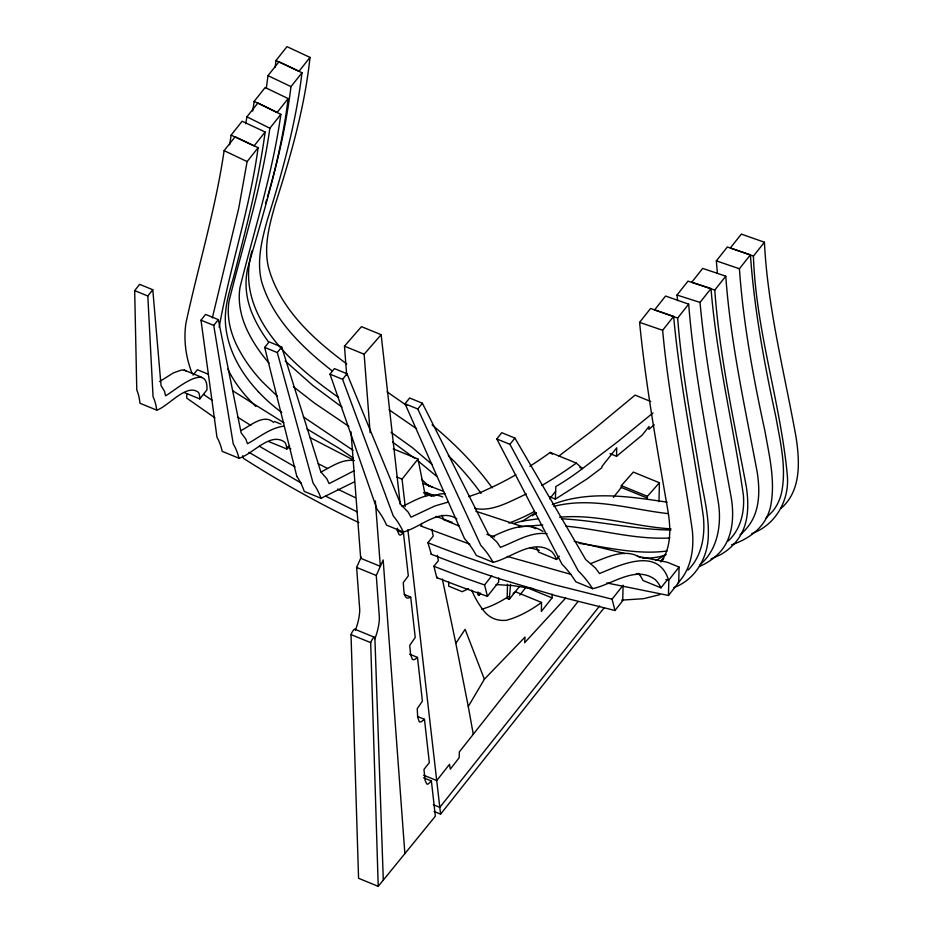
<?xml version="1.0" encoding="UTF-8"?>
<svg xmlns="http://www.w3.org/2000/svg" width="933" height="933" viewBox="0 0 933 933"><rect width="100%" height="100%" fill="white"/><g stroke="black" fill="none" stroke-linecap="round" stroke-linejoin="round"><path stroke-width="1.4" d="M186.822 393.901L186.728 398.111L214.987 417.914M421.483 526.27L421.553 523.366M448.773 582.064L448.68 586.157L462.208 591.697L468.506 588.711M477.941 591.919L477.871 594.776L478.839 595.301L480.542 593.166M498.735 577.959L498.642 582.169L487.434 596.315A970.32 690.898 1.3 0 1 436.761 577.62L433.927 566.261L438.405 560.616L437.32 555.31M507.494 584.233L507.179 598.52L509.301 599.313L519.459 586.495M513.162 593.423A334.376 111.307 -67.7 0 0 515.494 591.767L541.548 602.438L541.338 611.442L552.068 597.913L552.149 594.169M610.03 453.636L616.55 456.307L616.736 447.805L601.89 466.547L601.867 467.748L586.997 478.956L555.38 499.12L550.167 496.986M613.447 497.359L621.308 487.434L621.343 485.65L633.344 472.086L659.398 482.758L658.978 501.686M623.069 586.659L622.743 600.677L614.975 610.497L556.581 595.895L500.636 579.16A971.031 691.4 1.3 0 1 430.941 554.12M659.398 482.758L647.397 496.321L647.362 498.105L621.308 487.434M606.753 582.95L668.471 595.452L668.821 580.023L679.072 567.077L667.212 562.214L637.227 556.208M679.072 567.077L678.723 582.507L668.471 595.452M509.301 599.313L510.573 584.373M555.38 499.12L555.8 486.583A587.23 195.475 -67.7 0 0 582.472 468.599L618.066 441.472L652.995 412.957M219.185 327.273C229.81 267.095 249.927 208.526 258.114 147.706L235.116 136.766L224.118 150.645C215.64 208.969 198.356 265.52 185.959 323.028C183.416 340.044 185.865 357.596 192.163 373.562M275.153 67.456L275.981 60.528L286.991 46.65L310.001 57.403C304.694 107.948 290.443 156.977 275.013 205.237C269.275 225.308 263.561 246.662 268.529 267.549C279.877 308.858 313.406 339.285 346.714 363.905M266.278 88.495L267.993 75.643L279.002 61.765L301.989 72.739C295.971 122.748 282.652 171.485 267.503 219.407C261.94 239.443 256.447 260.774 261.602 281.521C272.599 319.051 302.339 347.577 332.3 370.996M301.989 72.739L290.991 86.617C286.314 123.914 278.174 160.744 267.491 196.77M229.705 144.755L231.116 135.122L242.113 121.243L265.124 131.996C258.604 181.34 245.752 229.576 233.437 277.719C229.296 291.539 225.051 305.627 225.308 320.206C226.148 347.344 240.178 372.302 258.394 391.732M252.703 111.12L254.161 101.394L265.17 87.515L288.145 98.571C281.043 156.534 263.666 212.386 247.688 268.307C244.073 284.437 246.522 301.382 253.391 316.31A110.794 68.494 38.4 0 0 268.238 341.525M258.114 147.706L247.117 161.584L238.755 208.152L212.339 317.896M245.729 123.739L246.918 116.812L257.928 102.933L280.845 114.362C272.728 173.293 254.208 229.926 240.003 287.434C237.39 303.913 241.857 320.59 249.636 335.087A112.123 69.322 38.4 0 0 269.066 363.159M280.845 114.362L269.847 128.241C261.73 187.183 243.198 243.816 229.005 301.312C226.392 317.791 230.859 334.469 238.626 348.977A112.123 69.322 38.4 0 0 262.639 382.087L277.078 395.954M251.922 250.965C233.868 314.468 292.216 365.141 338.574 397.435M265.485 203.662L266.686 199.522M478.839 595.301L479.632 592.956M355.613 629.775A31.29 10.415 -67.7 0 0 359.706 609.354L356.616 567.427L361.211 557.094M383.3 880.122L374.914 638.813A31.29 10.415 -67.7 0 0 379.369 617.413L376.279 575.486L383.171 559.975L404.875 853.637M473.276 734.259L468.273 706.503L484.367 679.236L525.011 637.087L524.673 642.72L565.725 597.971M660.972 562.063C671.224 547.764 670.769 529.023 668.203 512.392C657.31 449.286 645.858 386.134 639.583 322.363L650.581 308.473L673.638 316.404C679.76 383.638 693.779 449.834 703.354 516.579C705.301 535.402 701.966 556.243 688.053 570.075M468.273 706.503L455.829 643.338L465.124 629.332L484.367 679.236M578.052 601.528L459.374 751.87L459.129 757.748L450.301 769.154L449.508 764.36L436.726 780.559L423.699 775.23M310.001 57.403L299.003 71.281L275.981 60.528M199.779 398.904A78.99 17.727 -62 0 0 198.612 392.571C186.88 382.46 168.033 406.741 156.744 410.135L139.962 403.254A317.068 67.538 -61.5 0 0 136.789 390.076L134.679 290.606L139.635 284.355L152.779 289.731L161.047 385.597L164.605 391.452L165.573 395.779C174.949 390.752 208.304 360.698 206.951 389.866L199.779 398.904L184.314 392.571M288.145 98.571L277.148 112.45L254.161 101.394M265.124 131.996L254.126 145.875L231.116 135.122M156.744 410.135A316.007 70.92 -62 0 0 153.059 396.735L147.822 295.994L152.779 289.731M289.603 445.624L286.909 449.006A78.127 21.004 -64.3 0 0 284.88 442.335C270.477 431.221 252.761 454.418 239 458.231L222.206 451.362A313.523 80.705 -63.7 0 0 216.992 437.332L200.992 320.182L205.575 314.409L218.334 319.634L241.134 432.819L245.869 439.151L247.455 443.735C259.094 437.46 269.905 428.107 283.387 426.206M239 458.231A312.858 84.098 -64.3 0 0 233.262 444.003L213.75 325.407L218.334 319.634M193.061 375.136L197.341 369.736L207.896 374.063M296.846 476.483L264.692 347.414L269.112 341.851L281.696 347.006L320.847 471.911L326.842 478.757L329.104 483.621L354.039 470.803M353.864 482.104L321.034 498.292A311.26 98.338 -66.8 0 0 313.103 483.154L277.288 352.569L281.696 347.006M456.878 518.83C439.385 507.599 420.235 527.693 403.359 532.008L386.577 525.139A311.26 108.834 -68.7 0 0 377.037 509.336L330.002 374.156L334.411 368.593L346.994 373.748L400.922 504.718L408.129 512.065L411.045 517.185L434.778 506.001L447.63 502.234M403.359 532.008A311.47 112.287 -69.3 0 0 393.294 515.996L342.586 379.323L346.994 373.748M559.287 556.091L556.604 559.485A78.302 31.699 -72 0 0 551.753 551.648C533.419 537.746 511.529 558.086 493.114 562.331L476.32 555.462A312.858 123.389 -71.3 0 0 464.587 538.761L405.05 403.779L409.622 397.994L422.381 403.219L488.344 534.084L496.822 541.945L500.415 547.356C515.378 541.746 530.434 531.542 547.1 533.699M493.114 562.331A313.523 126.9 -72 0 0 480.845 545.42L417.809 409.004L422.381 403.219M405.214 506.537L402.053 479.142L418.007 459.024L393.26 448.878M660.972 587.837A79.27 35.197 -74.5 0 0 655.211 579.603C635.828 564.955 612.386 584.49 592.607 588.676L575.813 581.807A316.007 137.174 -73.9 0 0 562.039 564.267L496.799 438.953L501.756 432.69L514.899 438.078L585.679 559.543L595.324 567.894L599.534 573.55C620.375 564.92 657.333 547.146 668.133 578.787L660.972 587.837L642.93 580.443A78.99 34.288 -73.9 0 0 638.37 573.317M592.607 588.676A317.068 140.766 -74.5 0 0 578.297 570.926L509.943 444.33L514.899 438.078M436.796 577.632L437.192 577.13L437.425 578.332M677.65 300.718L676.996 295.038L688.006 281.148L711.016 288.542C716.602 358.202 733.618 426.183 743.379 495.178C744.767 511.692 740.779 529.641 728.032 541.082M717.384 273.217L716.346 260.867L727.355 246.988L750.412 254.872C754.296 309.569 764.29 363.625 775.918 417.133C780.291 442.032 786.776 467.818 781.469 493.091A114.281 70.651 38.4 0 1 772.804 511.179L766.005 518.06M677.988 582.88C691.26 569.142 694.187 548.791 692.344 530.469C682.769 463.713 668.763 397.516 662.64 330.282L673.638 316.404M677.65 318.048L688.659 304.158L665.579 296.041L654.581 309.919L677.65 318.048C681.731 370.972 691.645 423.22 700.24 475.55C703.727 496.053 709.325 516.567 708.24 537.548C707.249 558.89 694.467 580.139 673.859 587.568M699.447 566.436A138.107 85.381 38.4 0 0 716.066 555.951C732.65 541.793 734.563 518.212 731.297 498.035C719.553 433.064 706.048 368.278 700.007 302.42L711.016 288.542M714.771 290.07L725.769 276.191L702.724 268.401L691.715 282.279L714.771 290.07C719.541 356.254 733.956 421.11 746.225 486.151C749.071 504.636 749.036 525.524 736.732 540.837A136.673 84.495 38.4 0 1 720.218 554.843L711.086 558.89M549.689 498.758L555.648 491.248M491.773 575.848L484.565 584.944L487.434 596.315M731.53 544.849C743.1 541.035 754.062 534.609 761.795 525.057A114.281 70.651 38.4 0 0 770.46 506.981C775.778 481.696 769.293 455.91 764.92 431.023C753.281 377.503 743.298 323.448 739.403 268.751L750.412 254.872M753.421 256.108L764.419 242.23L741.35 234.101L730.341 247.98L753.421 256.108C755.812 330.469 780.431 401.715 787.324 475.375C789.668 500.053 775.615 525.151 751.846 533.559M519.763 595.137L526.014 587.242L552.068 597.913M599.604 605.984L439.805 807.383L433.297 804.712M434.067 811.488L440.586 814.159L603.954 608.013M614.975 610.497L612.071 599.173L623.092 585.259M661.87 560.92L663.666 558.657M355.275 630.218A3.627 1.213 -67.7 0 0 353.747 629.845L353.257 630.428A6.099 2.029 -67.7 0 0 351.018 634.592L358.564 878.291L378.227 886.35L435.361 816.188L431.396 781.003L423.535 777.784M346.691 375.229L344.475 346.166L361.479 326.643L381.142 334.702L400.257 504.391M370.133 432.679L364.138 354.225L381.142 334.702M431.396 781.003L428.375 783.825A9.003 2.997 -67.7 0 1 427.664 784.117A10.041 3.347 -67.7 0 1 426.859 784.047L425.121 780.524L423.967 769.41L429.332 762.623L424.457 719.308L417.902 716.626M781.131 508.24C801.54 490.7 799.733 460.902 795.989 436.819C784.338 372.174 767.684 308.112 764.419 242.23M424.457 719.308L421.401 721.641A15.756 5.248 -67.7 0 1 420.282 721.955L420.037 721.955A11.254 3.744 -67.7 0 1 419.197 721.582L417.669 717.069L417.238 708.66L422.404 701.115L417.483 657.392L409.61 654.173M700.147 564.547C717.419 550.038 721.477 525.629 718.632 504.286C707.75 437.74 694.07 371.474 688.659 304.158M417.483 657.392L414.882 659.328A15.838 5.271 -67.7 0 1 413.167 659.666A14.03 4.665 -67.7 0 1 412.304 659.223L410.672 654.768L409.715 645.414L415.232 637.437L410.695 597.12L404.141 594.426M660.622 561.001L663.375 558.645M654.231 424.807L648.925 429.343L648.983 426.533L642.231 435.058L616.55 456.307M396.933 530.457L403.488 533.14L400.432 535.052A10.065 3.347 -67.7 0 1 399.534 534.889L399.196 534.574A24.421 8.129 -67.7 0 1 398.391 533.198L397.761 530.889A46.253 15.394 -67.7 0 1 397.493 528.953L397.423 528.241M532.405 515.821L536.428 512.742M558.715 456.179L592.023 430.801L635.093 395.114L650.733 401.517M521.652 521.675L532.661 514.503A193.563 119.669 38.4 0 1 535.985 512.823M666.185 554.447L655.899 560.558M159.59 381.562L173.48 372.85L181.434 370.051L184.209 370.109L201.715 377.27M241.076 430.51C250.359 425.88 263.747 413.412 273.637 422.427M410.695 597.12L408.374 598.076A20.981 6.986 -67.7 0 1 406.368 597.598L405.645 596.828A29.564 9.843 -67.7 0 1 404.689 594.927L404.164 592.805A60.692 20.199 -67.7 0 1 403.837 590.601L403.266 582.589L408.304 575.859L403.488 533.14M320.999 472.028C331.308 466.815 342.038 458.814 354.178 460.575M402.17 506.467C414.579 500.998 428.888 490.676 442.755 496.962M491.166 537.186C507.097 529.827 526.27 520.287 542.971 531.46M435.058 495.516L439.7 493.989L444.971 493.58M590.682 563.555C605.972 557.876 624.783 547.496 640.318 557.631M552.289 504.531C589.003 490.257 629.32 496.519 667.107 502.164M659.713 594.683L643.443 598.706L621.565 600.141M665.311 555.007L660.506 556.453A105.826 65.427 38.4 0 1 642.382 558.167M513.768 523.483L521.372 521.22L538.504 518.748M468.728 496.648L480.6 492.472L494.035 486.268A930.796 309.849 -67.7 0 0 515.809 474.792M667.048 551.006C637.519 555.018 608.071 547.438 578.985 543.344M518.83 526.713L542.761 524.999M669.777 537.991C634.743 539.81 600.595 529.466 565.958 526.165M559.648 517.255C597.237 513.663 633.694 526.632 670.955 528.859M670.897 529.991C634.113 529.664 598.076 520.696 561.398 518.771M495.994 584.548L513.138 585.644L532.871 588.653M667.923 513.605C632.212 509.546 596.257 497.907 560.138 504.951A193.563 119.669 38.4 0 0 553.782 506.397M665.975 579.51L668.821 580.023M636.318 573.795L640.528 574.646M624.725 553.502L574.168 541.28M612.071 599.173L553.689 584.571L497.744 567.824A971.031 691.4 1.3 0 1 428.037 542.784M571.183 574.425L507.295 556.43M422.801 483.411L443.467 491.353M539.297 550.365L530.014 547.718M522.363 526.55L475.888 511.249M676.996 295.038L700.007 302.42M486.863 534.364L494.618 536.907M716.346 260.867L739.403 268.751M639.583 322.363L662.64 330.282M469.824 544.161L420.736 525.979M452.377 522.433L436.026 516.357M425.775 492.321L434.428 495.773M344.475 346.166L364.138 354.225M529.897 466.243A930.796 309.849 -67.7 0 0 550.248 452.423L576.302 463.095L582.472 468.599L579.871 467.538M621.343 485.65L647.397 496.321M134.679 290.606L147.822 295.994M496.799 438.953L509.943 444.33M200.992 320.182L213.75 325.407M405.05 403.779L417.809 409.004M264.692 347.414L277.288 352.569M330.002 374.156L342.586 379.323M274.535 421.494L280.973 424.13M396.852 477.008L402.053 479.142M423.955 492.811L431.769 496.018M423.979 492.904L431.792 496.099M268.867 441.612L286.909 449.006M556.604 559.485L538.563 552.091A78.127 30.812 -71.3 0 0 536.323 547.508M459.024 525.955L443.56 519.623A77.684 27.162 -68.7 0 0 441.857 515.273M321.034 498.292L304.251 491.411A311.47 94.921 -66.2 0 0 296.846 476.483M356.616 567.427L376.279 575.486M354.925 629.274L374.588 637.321M351.018 634.592L370.681 642.639L378.227 886.35M531.973 526.97L535.869 528.661M427.839 484.95L432.62 487.271M184.209 370.109L186.32 371.054M267.993 75.643L290.991 86.617M224.118 150.645L247.117 161.584M355.286 497.639L337.629 489.114M353.607 460.144L309.744 437.414M357.211 511.902L325.769 496.216M358.867 522.62C319.074 503.587 280.471 482.081 243.338 458.266L242.697 455.747M246.918 116.812L269.847 128.241M318.235 463.689L327.495 468.436M295.038 466.862L259.292 446.231M287.481 447.035L290.851 448.936M301.464 483.247L249.018 452.318M283.912 422.777L232.749 390.799M306.969 428.935L339.635 448.656L353.106 458.01M250.86 425.448L237.81 417.261M389.061 409.774L416.654 428.795M348.907 426.439L314.398 403.044L293.347 386.647M353.106 450.359L303.4 416.923M387.078 391.86L406.753 405.563M391.055 432.306L412.141 447.478L432.212 464.541M203.732 394.531L212.164 400.339M392.536 442.055L414.637 458.29M341.991 407.115L312.858 385.492L285.195 360.978M417.844 460.797L436.691 476.331M432.107 424.97C454.523 443.478 475.165 464.319 492.251 487.889M421.471 479.329L429.402 486.501M550.248 452.423L552.313 454.254M448.365 455.631L454.511 461.683A193.563 119.669 38.4 0 1 481.055 493.359M255.84 406.485C244.726 395.545 234.603 383.323 227.909 369.141M431.431 554.4L427.92 542.738L433.215 536.055L431.827 529.314M442.347 578.985L455.829 643.338M418.007 459.024L425.483 496.484M407.861 529.617L440.586 814.159M725.769 276.191C730.539 342.376 744.954 407.231 757.223 472.273C760.068 490.758 760.033 511.646 747.73 526.958A136.673 84.495 38.4 0 1 740.021 534.924M375.346 500.963L380.349 566.343L360.686 558.284L351.018 431.886M281.778 412.491A105.826 65.427 38.4 0 1 258.394 391.732M484.565 584.944A970.32 690.898 1.3 0 1 433.892 566.249M534.492 511.459A727.472 242.16 -67.7 0 1 508.963 523.098M433.927 496.076A783.557 270.488 14.8 0 1 425.763 492.787M474.605 508.275A230.743 76.809 -67.7 0 0 478.757 509.033C493.487 510.223 507.155 502.969 520.089 496.939A930.796 309.849 -67.7 0 0 526.27 493.907M576.302 463.095A930.796 309.849 -67.7 0 1 541.863 485.463M471.643 590.181A451.677 150.353 -67.7 0 0 482.268 608.829A205.913 68.541 -67.7 0 0 506.456 620.247A334.376 111.307 -67.7 0 0 541.548 602.438M508.555 596.514A334.376 111.307 -67.7 0 1 481.755 609.202M374.914 638.813A3.627 1.213 -67.7 0 0 373.41 637.904L372.92 638.475A6.099 2.029 -67.7 0 0 370.681 642.639"/></g></svg>
